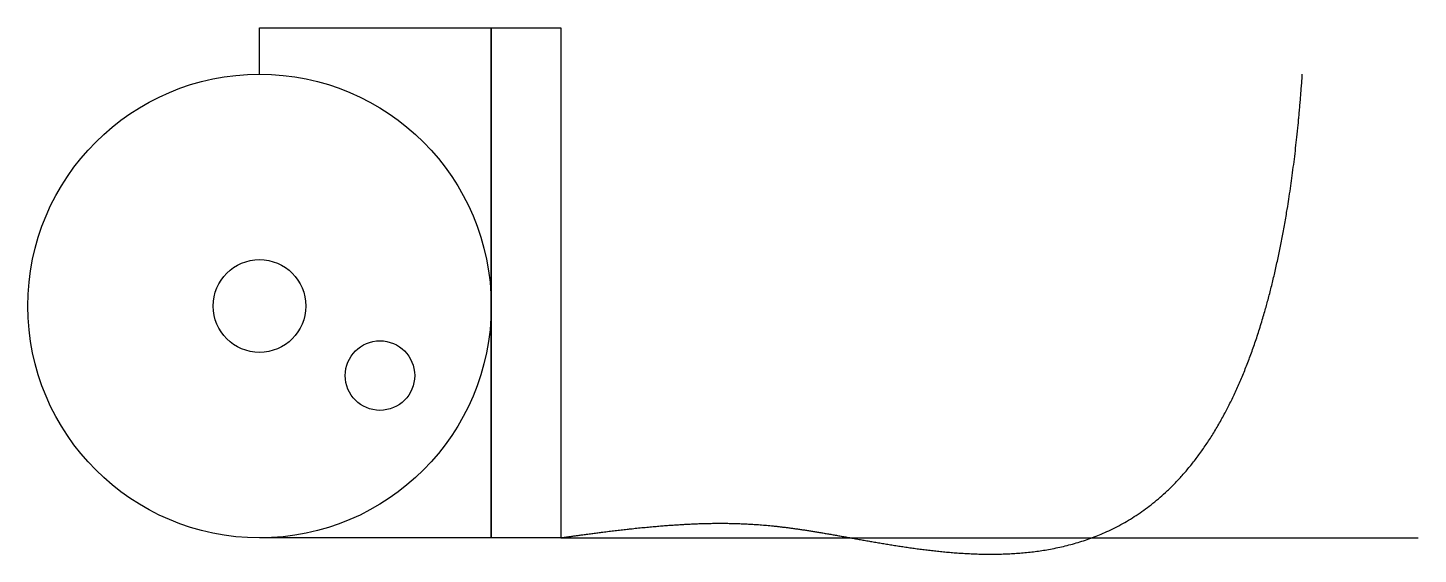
# Model space of a CAD drawing. Header units: millimetres. Extents: x -5 to 25, y -5.4 to 6.
import ezdxf

# ---------------------------------------------------------------- set-up
doc = ezdxf.new("R2010")
doc.units = ezdxf.units.MM
doc.layers.get('0').update_dxf_attribs({"linetype": 'CONTINUOUS'})

msp = doc.modelspace()

# ---------------------------------------------------------------- linework, layer by layer
for p, q in [((0, 6), (5, 6)), ((0, 5), (0, 6)), ((5, 6), (5, -5)), ((5, 6), (6.5, 6)), ((5, -5), (5, 6)), ((6.5, 6), (6.5, -5)), ((5, -5), (0, -5)), ((6.5, -5), (5, -5)), ((6.5, -5), (25, -5))]:
    msp.add_line(p, q)
for centre, radius in [((0, 0), 5), ((0, 0), 1), ((2.598, -1.5), 0.75)]:
    msp.add_circle(centre, radius)
msp.add_open_spline([(6.5, -5), (6.694, -4.971), (7.074, -4.917), (7.621, -4.845), (8.307, -4.768), (9.094, -4.704), (9.819, -4.676), (10.506, -4.688), (11.194, -4.744), (11.93, -4.85), (12.754, -4.999), (13.688, -5.169), (14.72, -5.317), (15.818, -5.387), (16.936, -5.316), (18.025, -5.043), (19.041, -4.519), (19.954, -3.712), (20.744, -2.604), (21.4, -1.185), (21.918, 0.544), (22.22, 2.174), (22.384, 3.534), (22.466, 4.501), (22.5, 5)], degree=5)

doc.saveas('drawing.dxf')
